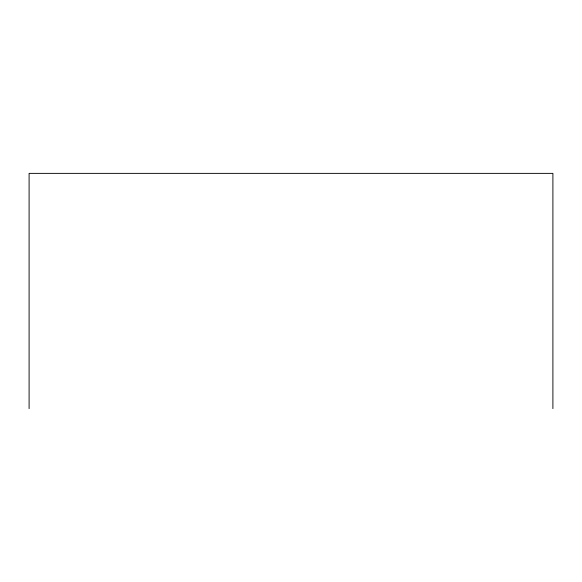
<?xml version="1.0" encoding="UTF-8"?>
<svg xmlns="http://www.w3.org/2000/svg" width="582" height="582" viewBox="0 0 582 582"><rect width="100%" height="100%" fill="white"/><g stroke="black" fill="none" stroke-linecap="round" stroke-linejoin="round"><path stroke-width="0.87" d="M552.9 408.629L552.9 173.371L29.1 173.371L29.1 408.629"/></g></svg>
